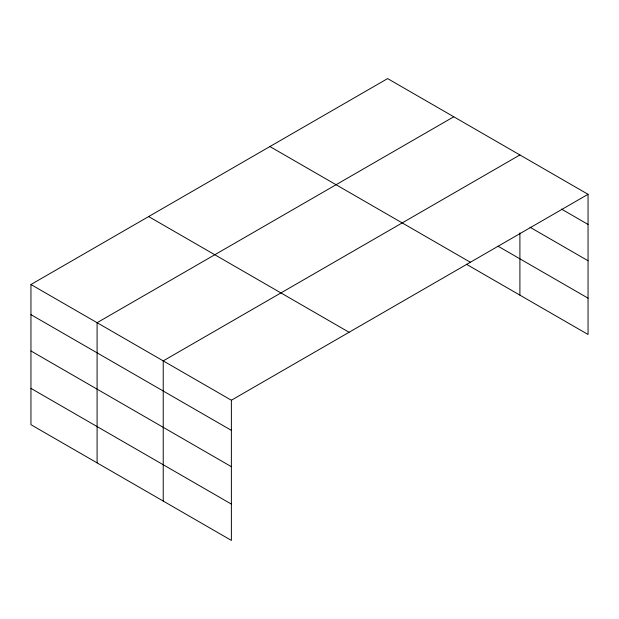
<?xml version="1.0" encoding="UTF-8"?>
<svg xmlns="http://www.w3.org/2000/svg" width="619" height="619" viewBox="0 0 619 619"><rect width="100%" height="100%" fill="white"/><g stroke="black" fill="none" stroke-linecap="round" stroke-linejoin="round"><path stroke-width="0.93" d="M466.324 264.205L588.05 334.484L588.05 194.304L387.626 78.59L30.95 284.516L30.95 424.696L231.374 540.41L231.374 400.23L30.95 284.516M453.766 116.774L97.09 322.7L97.09 462.88M519.906 154.959L163.23 360.885L163.23 501.065M231.374 400.23L588.05 194.304M561.456 209.083L588.05 224.434M529.879 227.165L588.05 260.754M498.14 246.261L588.05 298.165M269.923 146.548L470.347 262.255M148.653 216.565L349.077 332.271M30.95 314.653L231.374 430.36M30.95 350.965L231.374 466.68M30.95 388.384L231.374 504.09M519.906 232.922L519.906 295.139"/></g></svg>
